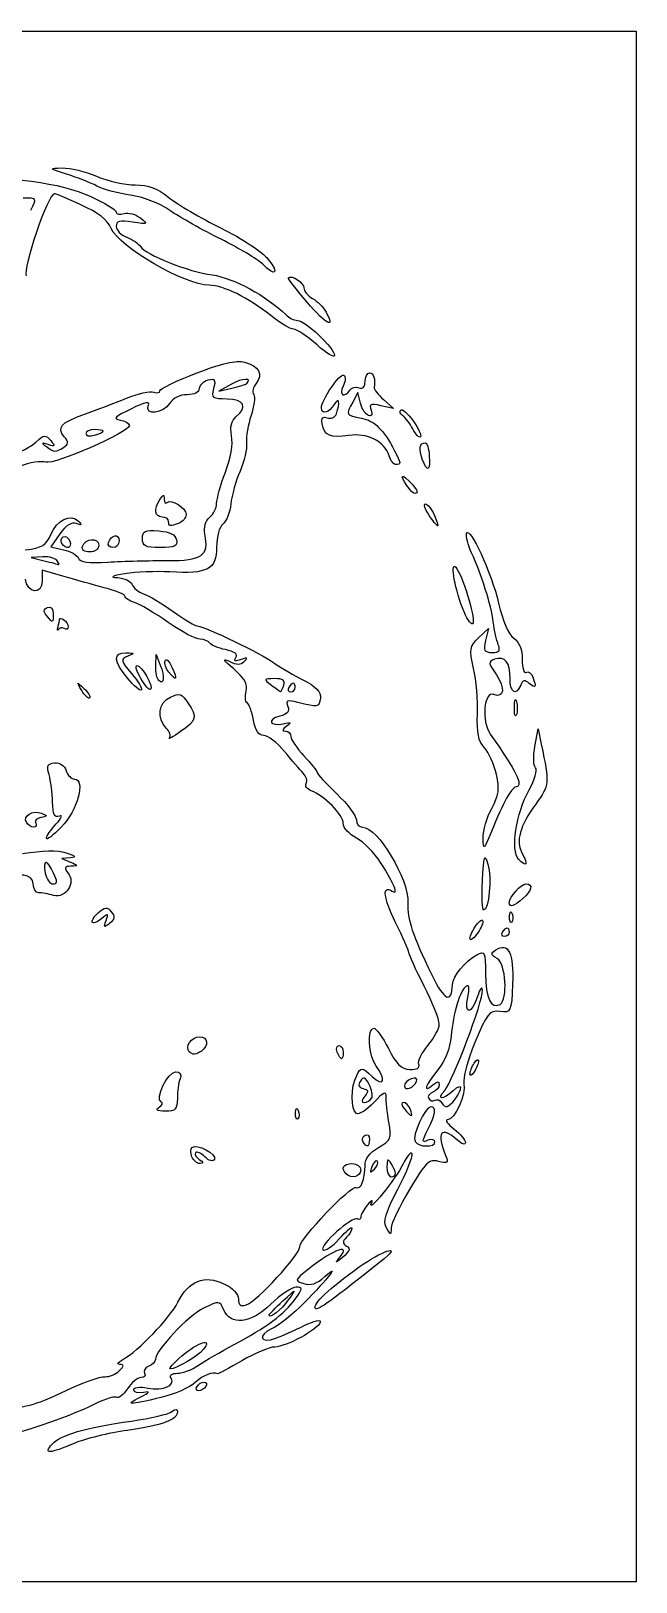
# Model space of a CAD drawing. Extents: x 59 to 440, y 155 to 814.
# Drawn here: x 318.3 to 440, y 502.4 to 814.2 of the extents above; entities that cross this region are included whole.
import ezdxf

# ---------------------------------------------------------------- set-up
doc = ezdxf.new("R2010")
doc.units = 0
doc.layers.add('Layer_1', color=7, linetype='CONTINUOUS')

msp = doc.modelspace()

# ---------------------------------------------------------------- linework, layer by layer
at = {"layer": 'Layer_1', "color": 7}
for points in [[(128.175231, 814.186699), (439.986254, 814.186699), (439.986254, 502.375676), (128.175231, 502.375676)], [(364.815156, 767.361504)], [(373.798318, 759.69464)], [(361.690469, 743.34263)], [(332.781222, 733.712162)], [(395.080923, 734.19234)], [(396.97268, 728.119403)], [(394.524822, 721.949995)], [(398.29612, 716.92094)], [(333.860797, 711.37669)], [(340.686028, 712.143451)], [(321.448365, 696.617385)], [(405.403058, 697.400345)], [(337.721131, 684.014536)], [(345.980381, 685.272053)], [(328.477833, 681.608855)], [(369.109531, 682.667739)], [(371.426854, 682.228587)], [(346.133622, 672.076896)], [(321.363184, 651.88408)], [(409.235272, 651.938987)], [(409.093937, 643.360615)], [(414.491981, 638.970914)], [(414.533339, 636.189588)], [(333.364706, 635.33355)], [(413.146602, 633.042312)], [(406.587203, 631.776549)], [(350.115165, 608.974824)], [(379.892353, 608.888786)], [(395.818469, 603.016571)], [(406.586183, 604.497257)], [(344.079043, 597.817032)], [(394.580523, 597.471596)], [(385.078195, 590.822739)], [(399.532791, 590.856647)], [(387.945128, 586.955021)], [(381.673814, 584.442507)], [(391.614548, 584.516412)], [(375.45154, 557.391572)], [(348.623972, 547.811433)], [(351.664894, 541.698973)]]:
    msp.add_lwpolyline(points, close=True, dxfattribs=at)
for points in [[(358.602463, 743.210753), (356.056469, 741.801351), (358.689572, 742.388122)], [(384.572013, 739.382961), (384.054803, 741.513645), (383.010746, 739.595186)], [(389.192032, 740.072908), (391.188954, 738.31714), (388.662491, 738.862118)], [(390.303354, 728.801546), (390.303128, 728.801546)], [(345.95589, 715.603184), (345.95589, 715.603329)], [(324.089036, 713.097125), (322.224151, 710.47813), (324.794466, 709.913599)], [(324.474633, 711.151379), (324.474803, 711.151379)], [(320.652624, 708.473991), (318.289096, 708.370072), (320.924013, 707.699614)], [(328.608822, 710.553487), (328.608822, 710.553319)], [(324.656986, 704.578011), (320.485011, 705.781664), (320.485011, 703.602247)], [(323.558816, 707.699614), (323.558957, 707.699594)], [(323.702759, 694.376391), (323.702929, 694.376425)], [(408.314098, 692.195448), (410.285764, 694.084895), (409.723257, 691.669525)], [(343.376617, 686.545849), (343.43246, 688.814827), (344.280161, 686.6943)], [(340.370617, 684.011401), (340.370617, 684.011135)], [(343.96149, 683.636454), (343.961376, 683.636454)], [(415.512964, 678.275314), (415.513587, 678.275314)], [(419.648202, 670.370522), (420.27565, 673.883751), (420.924699, 670.809671)], [(326.193931, 647.988406), (324.437329, 647.851295), (326.193931, 647.096454)], [(416.363811, 647.667626), (416.363981, 647.667626)], [(322.817471, 644.893223), (322.817584, 644.89354)], [(386.785786, 599.64927), (386.786069, 599.64927)], [(403.579899, 599.447509), (403.580013, 599.447784)], [(371.496047, 596.66563), (371.496189, 596.66563)], [(350.649468, 587.847217), (350.650517, 587.847217)], [(366.156992, 556.054157), (366.156992, 556.054299)], [(322.493499, 530.073808), (322.493499, 530.074091)]]:
    msp.add_lwpolyline(points, dxfattribs=at)
for points in [[(325.38926, 785.440264), (321.834983, 786.562586), (321.827641, 786.573709), (324.584022, 786.659752)], [(324.584022, 786.659752), (326.113937, 786.707544), (329.209852, 785.956096), (331.463735, 784.989961)], [(299.625335, 785.080091), (315.072992, 784.920076), (324.035433, 783.70943), (330.178847, 780.952436)], [(331.537436, 783.015596), (330.128731, 783.726222), (327.362088, 784.817342), (325.38926, 785.440264)], [(331.463735, 784.989961), (333.717676, 784.023826), (337.217528, 783.233328), (339.241238, 783.233328)], [(338.316746, 781.171461), (335.996816, 781.475204), (332.946113, 782.30497), (331.537436, 783.015596)], [(339.241238, 783.233328), (341.978173, 783.233328), (343.703169, 782.595468), (345.975335, 780.7432)], [(322.990469, 781.476834), (321.69223, 781.476834), (316.482321, 766.291765), (317.317124, 764.941054)], [(318.242806, 778.184053), (319.491156, 780.577152), (319.476954, 780.59946), (316.700334, 780.607029)], [(328.298428, 779.251442), (325.571102, 780.475411), (323.182517, 781.476834), (322.990469, 781.476834)], [(330.178847, 780.952436), (333.059528, 779.659654), (335.416479, 778.234051), (335.416479, 777.78438)], [(346.221553, 778.102858), (344.066995, 779.57354), (340.781811, 780.84883), (338.316746, 781.171461)], [(345.975335, 780.7432), (347.655373, 779.373632), (352.389487, 776.596127), (356.495613, 774.57094)], [(334.384526, 774.479353), (333.58972, 776.27499), (331.794794, 777.682366), (328.298428, 779.251442)], [(335.416479, 777.78438), (335.416479, 777.33474), (336.128882, 777.192925), (336.9996, 777.469348)], [(336.9996, 777.469348), (337.87029, 777.745528), (339.352469, 777.352504), (340.293288, 776.595796)], [(340.293288, 776.595796), (341.902772, 775.30102), (341.809257, 775.251261), (338.710139, 775.753149)], [(356.495613, 772.321116), (352.872567, 774.116983), (348.249232, 776.718785), (346.221553, 778.102858)], [(354.115559, 763.068104), (349.18903, 763.140132), (336.036813, 770.746567), (334.384526, 774.479353)], [(338.710139, 775.753149), (336.076157, 776.179718), (335.416479, 776.010421), (335.416479, 774.907549)], [(335.416479, 774.907549), (335.416479, 774.149119), (336.366198, 773.167482), (337.526929, 772.726141)], [(356.495613, 774.57094), (360.678529, 772.507877), (364.859575, 769.740792), (366.004233, 768.277979)], [(337.526929, 772.726141), (338.687688, 772.284835), (339.923991, 771.460013), (340.274324, 770.893226)], [(340.274324, 770.893226), (341.324674, 769.19366), (349.907556, 765.786124), (354.759052, 765.142554)], [(364.815156, 767.361504), (363.862432, 768.293413), (360.118602, 770.525212), (356.495613, 772.321116)], [(366.004233, 768.277979), (368.288362, 765.358988), (367.490806, 764.744301), (364.815156, 767.361504)], [(354.759052, 765.142554), (358.939531, 764.588015), (365.760369, 760.898449), (369.513723, 757.161425)], [(373.798318, 759.69464), (371.599852, 762.246369), (369.912728, 764.445767), (370.049131, 764.58217)], [(370.049131, 764.58217), (370.68806, 765.22106), (373.183483, 763.587221), (373.183483, 762.529995)], [(366.497688, 756.971512), (361.868797, 760.66204), (357.06977, 763.024949), (354.115559, 763.068104)], [(373.183483, 762.529995), (373.183483, 761.874043), (373.96491, 760.919193), (374.919959, 760.408055)], [(377.626082, 757.666998), (379.493348, 754.177966), (377.760161, 755.096003), (373.798318, 759.69464)], [(374.919959, 760.408055), (375.875036, 759.896938), (377.092772, 758.663442), (377.626082, 757.666998)], [(371.106283, 754.249209), (370.449496, 754.249209), (368.375613, 755.474241), (366.497688, 756.971512)], [(369.513723, 757.161425), (370.152057, 756.525855), (371.210854, 756.005839), (371.866564, 756.005839)], [(371.866564, 756.005839), (373.399483, 756.005839), (379.331972, 750.433034), (379.331972, 748.993025)], [(375.816217, 751.072918), (373.882535, 752.81989), (371.763071, 754.249209), (371.106283, 754.249209)], [(379.331972, 748.993025), (379.331972, 748.39002), (377.749899, 749.32598), (375.816217, 751.072918)], [(344.199487, 741.854679), (344.199487, 742.253462), (347.482148, 743.848818), (351.494277, 745.399933)], [(351.494277, 745.399933), (356.721902, 747.42097), (359.479814, 748.046781), (361.226636, 747.608363)], [(361.226636, 747.608363), (364.070438, 746.894616), (365.037676, 745.096124), (363.54498, 743.297499)], [(376.696715, 738.389341), (376.696715, 740.016575), (380.397118, 745.454032), (381.176646, 744.972259)], [(385.479921, 743.736971), (385.479921, 744.687935), (385.875156, 745.466015), (386.358236, 745.466015)], [(386.358236, 745.466015), (387.182268, 745.466015), (387.603439, 744.188601), (387.319861, 742.549462)], [(352.104208, 742.290497), (352.104208, 741.549529), (351.15857, 741.075457), (349.680586, 741.075457)], [(353.856671, 743.963797), (352.892835, 743.711825), (352.104208, 742.958765), (352.104208, 742.290497)], [(355.078913, 742.309617), (355.527694, 744.097609), (355.339984, 744.351659), (353.856671, 743.963797)], [(357.718025, 740.197159), (354.809367, 740.197159), (354.59229, 740.370781), (355.078913, 742.309617)], [(361.690469, 743.342536), (362.846835, 744.498884), (360.76938, 744.410152), (358.602463, 743.210753)], [(358.689572, 742.388122), (360.137792, 742.710787), (361.488189, 743.140378), (361.690469, 743.34263)], [(363.54498, 743.297499), (362.966287, 742.600227), (362.752526, 741.609428), (363.070006, 741.095753)], [(381.059858, 742.777781), (380.099197, 740.98281), (381.371244, 740.278987), (382.442825, 742.012648)], [(381.176646, 744.972259), (381.639175, 744.686442), (381.590306, 743.769136), (381.059858, 742.777781)], [(382.442825, 742.012648), (382.761836, 742.528681), (383.57555, 742.738677), (384.251272, 742.479384)], [(384.251272, 742.479384), (385.047524, 742.173982), (385.479921, 742.616495), (385.479921, 743.736971)], [(387.319861, 742.549462), (387.251263, 742.153034), (388.093776, 741.038613), (389.192032, 740.072908)], [(329.057717, 737.149487), (331.347317, 737.965247), (335.136472, 739.407246), (337.478032, 740.353929)], [(337.478032, 740.353929), (339.819647, 741.30061), (342.289899, 741.86242), (342.967493, 741.602395)], [(341.8704, 738.849203), (342.241795, 739.816999), (341.365153, 739.653642), (338.335597, 738.190463)], [(346.159871, 739.318859), (344.869483, 737.252609), (341.099348, 736.839816), (341.8704, 738.849203)], [(342.967493, 741.602395), (343.645087, 741.342487), (344.199487, 741.456014), (344.199487, 741.854679)], [(349.680586, 741.075457), (348.208101, 741.075457), (346.826324, 740.386043), (346.159871, 739.318859)], [(359.502746, 736.628227), (361.934929, 738.646773), (361.159654, 740.197159), (357.718025, 740.197159)], [(363.070006, 741.095753), (363.387373, 740.582079), (363.14966, 738.687385), (362.541515, 736.88531)], [(379.261304, 739.098275), (378.306369, 737.458724), (376.696715, 737.013767), (376.696715, 738.389341)], [(379.698123, 737.249357), (380.537632, 739.437106), (380.226274, 740.755018), (379.261304, 739.098275)], [(383.010746, 739.595186), (381.590702, 736.985849), (381.59555, 736.976718), (384.742913, 736.347257)], [(386.163468, 736.894227), (385.572643, 737.091065), (384.856469, 738.21111), (384.572013, 739.382961)], [(388.662491, 738.862118), (386.568539, 739.313782), (386.230337, 739.161213), (386.686913, 737.971603)], [(324.964148, 732.625143), (323.406737, 734.501744), (324.253729, 735.437872), (329.057717, 737.149487)], [(338.335597, 738.190463), (335.129981, 736.642267), (334.68942, 736.187417), (336.179083, 735.964106)], [(336.179083, 735.964106), (337.208797, 735.809732), (338.051254, 735.31237), (338.051254, 734.858847)], [(358.623184, 732.787053), (358.273899, 734.649015), (358.545232, 735.833449), (359.502746, 736.628227)], [(362.541515, 736.88531), (361.933398, 735.083232), (361.529802, 732.617467), (361.64469, 731.405849)], [(376.850409, 735.265134), (376.649717, 736.431341), (376.95274, 736.772598), (377.875616, 736.418495)], [(377.875616, 736.418495), (378.60789, 736.137326), (379.412135, 736.504129), (379.698123, 737.249357)], [(384.742913, 736.347257), (387.42205, 735.811407), (389.088539, 734.168872), (391.408498, 729.777277)], [(386.686913, 737.971603), (387.037417, 737.058149), (386.846787, 736.66637), (386.163468, 736.894227)], [(393.05897, 736.854758), (392.541449, 737.190768), (392.359918, 737.707595), (392.655515, 738.003206)], [(392.655515, 738.003206), (392.95097, 738.298981), (394.069691, 737.309443), (395.141244, 735.804604)], [(395.080923, 734.19234), (394.486413, 735.320639), (393.576548, 736.518713), (393.05897, 736.854758)], [(319.25537, 731.550609), (320.911512, 733.057075), (321.215528, 733.088809), (322.234101, 731.861323)], [(338.051254, 734.858847), (338.051254, 733.53924), (322.998151, 726.942801), (321.251669, 727.497108)], [(331.024592, 734.048901), (330.05846, 734.048901), (329.267962, 733.69065), (329.267962, 733.252793)], [(329.267962, 733.252793), (329.267962, 732.814974), (330.05846, 732.663434), (331.024592, 732.916089)], [(332.781222, 733.712162), (332.781222, 733.897406), (331.990724, 734.048901), (331.024592, 734.048901)], [(331.024592, 732.916089), (331.990724, 733.168712), (332.781222, 733.526994), (332.781222, 733.712162)], [(357.372822, 725.475243), (358.46657, 728.353698), (358.93783, 731.109728), (358.623184, 732.787053)], [(382.1724, 732.868418), (378.498728, 732.284467), (377.268661, 732.838541), (376.850409, 735.265134)], [(390.303128, 728.801546), (389.377899, 731.716586), (385.892787, 733.459805), (382.1724, 732.868418)], [(396.625691, 732.604742), (396.37029, 732.349454), (395.675461, 733.064077), (395.080923, 734.19234)], [(395.141244, 735.804604), (396.212769, 734.299761), (396.880753, 732.859821), (396.625691, 732.604742)], [(314.172198, 728.836404), (315.953518, 729.40648), (318.240964, 730.627892), (319.25537, 731.550609)], [(321.707197, 731.036602), (320.339622, 731.482855), (320.278847, 731.411152), (321.363383, 730.630979)], [(321.363383, 730.630979), (322.963965, 729.479611), (323.219792, 729.468522), (324.820148, 730.481281)], [(322.234101, 731.861323), (323.204372, 730.692193), (323.128148, 730.572919), (321.707197, 731.036602)], [(324.820148, 730.481281), (325.848898, 731.13222), (325.875402, 731.527087), (324.964148, 732.625143)], [(361.64469, 731.405849), (361.759493, 730.194197), (361.166088, 727.62516), (360.325871, 725.696838)], [(391.408498, 729.777277), (392.72315, 727.288739), (392.750192, 727.021511), (391.687427, 727.021511)], [(396.97268, 728.119403), (396.223087, 730.102762), (396.476447, 731.414568), (397.608435, 731.411314)], [(397.608435, 731.411314), (397.942243, 731.410452), (398.298246, 730.224624), (398.399556, 728.776383)], [(321.251669, 727.497108), (319.277622, 728.123649), (312.898252, 725.993762), (308.791616, 723.337055)], [(391.687427, 727.021511), (391.236888, 727.021511), (390.61406, 727.822531), (390.303354, 728.801546)], [(398.399556, 728.776383), (398.617824, 725.652709), (398.010671, 725.373034), (396.97268, 728.119403)], [(355.617439, 719.215841), (355.617439, 720.117643), (356.40737, 722.934388), (357.372822, 725.475243)], [(360.325871, 725.696838), (359.485682, 723.768517), (358.65051, 720.807435), (358.469943, 719.116699)], [(394.52485, 721.949995), (392.532661, 724.522354), (392.409921, 725.565504), (394.312819, 723.75224)], [(394.312819, 723.75224), (395.439392, 722.678749), (396.142951, 721.582285), (395.876353, 721.315655)], [(344.19926, 719.994855), (344.900296, 721.079634), (345.053055, 721.09258), (345.06411, 720.067876)], [(395.876353, 721.315655), (395.609896, 721.049085), (395.001524, 721.335498), (394.524822, 721.949995)], [(322.246261, 712.980774), (323.430832, 715.840608), (326.274406, 717.197295), (327.819515, 715.639771)], [(344.638403, 716.481626), (343.139726, 716.481626), (342.943483, 718.051697), (344.19926, 719.994855)], [(345.06411, 720.067876), (345.06978, 719.383541), (345.326882, 719.073193), (345.632202, 719.378263)], [(345.632202, 719.378263), (346.470406, 720.216462), (349.469121, 718.345003), (349.469121, 716.983671)], [(354.22937, 716.42416), (354.992769, 717.057771), (355.617439, 718.314041), (355.617439, 719.215841)], [(358.469943, 719.116699), (358.289376, 717.42596), (357.573713, 715.603799), (356.879594, 715.067487)], [(398.29612, 716.92094), (397.504772, 718.128609), (397.19829, 719.116719), (397.614926, 719.116719)], [(397.614926, 719.116719), (398.031591, 719.116719), (398.82274, 718.128609), (399.372973, 716.92094)], [(327.391455, 715.169152), (326.420192, 715.538724), (325.349065, 714.866737), (324.089036, 713.097125)], [(327.819515, 715.639771), (328.582148, 714.870986), (328.477493, 714.755928), (327.391455, 715.169152)], [(345.95589, 715.603329), (345.95589, 716.086395), (345.362995, 716.481626), (344.638403, 716.481626)], [(348.079805, 715.257944), (346.205509, 714.538755), (345.95589, 714.579318), (345.95589, 715.603184)], [(349.469121, 716.983671), (349.469121, 716.327751), (348.84394, 715.551165), (348.079805, 715.257944)], [(353.269389, 713.032294), (353.001515, 714.434426), (353.360381, 715.703043), (354.22937, 716.42416)], [(356.879594, 715.067487), (356.140517, 714.496416), (355.617524, 712.576627), (355.617524, 710.434621)], [(400.054139, 714.725158), (399.878674, 714.725158), (399.087411, 715.71327), (398.29612, 716.92094)], [(399.372973, 716.92094), (399.923235, 715.71327), (400.229745, 714.725158), (400.054139, 714.725158)], [(405.890192, 713.15708), (406.473165, 714.906009), (410.93949, 705.22158), (412.345077, 699.160893)], [(317.101521, 709.870346), (320.549811, 710.330771), (321.348614, 710.813741), (322.246261, 712.980774)], [(324.474803, 711.151379), (324.197008, 711.601053), (324.329669, 712.191643), (324.769918, 712.463783)], [(326.07411, 711.646166), (326.620176, 710.223185), (325.300564, 709.814976), (324.474633, 711.151379)], [(324.769918, 712.463783), (325.210224, 712.735994), (325.797137, 712.367858), (326.07411, 711.646166)], [(328.608822, 710.553319), (329.162202, 712.215244), (331.902907, 712.451531), (331.902907, 710.837478)], [(334.757424, 710.333708), (334.073055, 710.333708), (333.6696, 710.803032), (333.860797, 711.37669)], [(333.860797, 711.37679), (334.391641, 712.969268), (336.001691, 713.194004), (336.001691, 711.675556)], [(336.001691, 711.675556), (336.001691, 710.937541), (335.441764, 710.333708), (334.757424, 710.333708)], [(340.686028, 712.143451), (340.686028, 713.69689), (341.15125, 713.914489), (343.972346, 713.680492)], [(344.263663, 710.333807), (341.236602, 710.333807), (340.686028, 710.612311), (340.686028, 712.143451)], [(343.972346, 713.680492), (346.269118, 713.489947), (347.346425, 712.945035), (347.550009, 711.870846)], [(347.550009, 711.870846), (347.788687, 710.61086), (347.196359, 710.333807), (344.263663, 710.333807)], [(345.704258, 707.728175), (352.679244, 707.691325), (354.099997, 708.687573), (353.269389, 713.032294)], [(406.902898, 709.275308), (406.164841, 710.867089), (405.709143, 712.61386), (405.890192, 713.15708)], [(323.558957, 707.699594), (323.260526, 708.182663), (321.952535, 708.53112), (320.652624, 708.473991)], [(324.794466, 709.913599), (326.208104, 709.603217), (327.560287, 708.839578), (327.799247, 708.216854)], [(327.799247, 708.216854), (328.110605, 707.405644), (329.812243, 707.180607), (333.801213, 707.423105)], [(330.073115, 709.455594), (328.999805, 709.455594), (328.394409, 709.909552), (328.608822, 710.553487)], [(331.902907, 710.837478), (331.902907, 710.022716), (331.151924, 709.455594), (330.073115, 709.455594)], [(355.617524, 710.434621), (355.617524, 705.95466), (353.795471, 704.985701), (346.209222, 705.431358)], [(411.280583, 695.383192), (410.832935, 698.834942), (408.900699, 704.966737), (406.902898, 709.275308)], [(320.924013, 707.699614), (322.373225, 707.33084), (323.681131, 706.982383), (323.830375, 706.92522)], [(323.830375, 706.92522), (323.979761, 706.86813), (323.855887, 707.216678), (323.558816, 707.699614)], [(333.801213, 707.423105), (336.863339, 707.609341), (342.219713, 707.746765), (345.704258, 707.728175)], [(337.172995, 705.067631), (334.475858, 704.615632), (333.996463, 704.370382), (335.663546, 704.29536)], [(346.209222, 705.431358), (343.413128, 705.595683), (339.346857, 705.431957), (337.172995, 705.067631)], [(405.403058, 697.400345), (403.619017, 701.603388), (402.48737, 707.605716), (403.709839, 706.381217)], [(403.709839, 706.381217), (404.964595, 705.124451), (407.654476, 696.480352), (407.195887, 695.178836)], [(320.485011, 703.602247), (320.485011, 700.770864), (317.537121, 701.12317), (317.126665, 704.003587)], [(333.000935, 702.271222), (330.706375, 702.877944), (326.951603, 703.916016), (324.656986, 704.578011)], [(337.17291, 700.540747), (337.17291, 700.885789), (335.295553, 701.664531), (333.000935, 702.271222)], [(335.663546, 704.29536), (337.007169, 704.234954), (338.328198, 703.607604), (338.599191, 702.901395)], [(338.599191, 702.901395), (338.870183, 702.195182), (339.910639, 701.357516), (340.911326, 701.039897)], [(321.59177, 698.274196), (322.290935, 698.54241), (322.74343, 698.065055), (322.74343, 697.059323)], [(339.069713, 699.311237), (338.026479, 699.642533), (337.17291, 700.195677), (337.17291, 700.540747)], [(345.876633, 695.300797), (343.176038, 697.175439), (340.112948, 698.980107), (339.069713, 699.311237)], [(340.911326, 701.039897), (341.912041, 700.72221), (344.590583, 699.126282), (346.863713, 697.493239)], [(412.345077, 699.160893), (413.193912, 695.500739), (414.346535, 692.839086), (415.403178, 692.09898)], [(321.448337, 696.617385), (320.680091, 697.543021), (320.71422, 697.937488), (321.59177, 698.274196)], [(322.74343, 697.059323), (322.74343, 695.078884), (322.729257, 695.074037), (321.448365, 696.617385)], [(323.702929, 694.376425), (323.865354, 695.019762), (323.998044, 695.73477), (323.998044, 695.965314)], [(323.998044, 695.965314), (323.998044, 696.195686), (324.393307, 696.140269), (324.876359, 695.841497)], [(324.876359, 695.841497), (325.359439, 695.543066), (325.754674, 694.903445), (325.754674, 694.420379)], [(346.863713, 697.493239), (349.136816, 695.860163), (351.41125, 694.524025), (351.918028, 694.524025)], [(407.195887, 695.178836), (406.983855, 694.57716), (406.177087, 695.576823), (405.403058, 697.400345)], [(412.28606, 690.791224), (411.950948, 691.636595), (411.498454, 693.702978), (411.280583, 695.383192)], [(323.777877, 693.870883), (323.574066, 693.505559), (323.540617, 693.733119), (323.702759, 694.376391)], [(324.951392, 694.038523), (324.509556, 694.311386), (323.981461, 694.236042), (323.777877, 693.870883)], [(325.754674, 694.420379), (325.754674, 693.93731), (325.3932, 693.765454), (324.951392, 694.038523)], [(352.271934, 691.891237), (351.455074, 691.891869), (348.577172, 693.426155), (345.876633, 695.300797)], [(351.918028, 694.524025), (353.137323, 694.524025), (365.08235, 688.784241), (366.916422, 687.317077)], [(337.721216, 684.014536), (334.876054, 687.395809), (334.756715, 689.274703), (337.392255, 689.192376)], [(337.392255, 689.192376), (339.137915, 689.137923), (339.178535, 689.055945), (337.740009, 688.490082)], [(354.229852, 691.125208), (353.969915, 691.5459), (353.088794, 691.890608), (352.271934, 691.891237)], [(357.413981, 689.818082), (355.922702, 690.116182), (354.489846, 690.704549), (354.229852, 691.125208)], [(359.483953, 688.237889), (359.905635, 688.920199), (359.196463, 689.461557), (357.413981, 689.818082)], [(407.32492, 686.047255), (406.415424, 689.989708), (406.488869, 690.446353), (408.314098, 692.195448)], [(409.723257, 691.669525), (409.24491, 689.615589), (409.440076, 689.254186), (411.028072, 689.254186)], [(411.028072, 689.254186), (412.453077, 689.254186), (412.751027, 689.618279), (412.28606, 690.791224)], [(415.403178, 692.09898), (416.529836, 691.309845), (417.099005, 689.878735), (417.099005, 687.835057)], [(337.740009, 688.490082), (336.226252, 687.894647), (336.280309, 687.648929), (338.508028, 685.001483)], [(340.370617, 684.011135), (339.523313, 685.445735), (339.180888, 686.619312), (339.6096, 686.619312)], [(339.6096, 686.619312), (340.53942, 686.619312), (342.918595, 682.410923), (342.324595, 681.816949)], [(343.961376, 683.636454), (343.609115, 683.988695), (343.345975, 685.297911), (343.376617, 686.545849)], [(344.280161, 686.6943), (345.193739, 684.409156), (345.004498, 682.593503), (343.96149, 683.636454)], [(345.980381, 685.272053), (345.392476, 685.98042), (345.062608, 687.013347), (345.247313, 687.567453)], [(345.247313, 687.567453), (345.431849, 688.121561), (346.053742, 687.540807), (346.629005, 686.279517)], [(346.629005, 686.279517), (347.801301, 683.706495), (347.573424, 683.352527), (345.980381, 685.272053)], [(359.047729, 685.928058), (356.96778, 687.708592), (356.68732, 688.179078), (358.127065, 687.472603)], [(358.127065, 687.472603), (359.689408, 686.705973), (360.443877, 686.704944), (361.201153, 687.469201)], [(360.523644, 687.840466), (359.342617, 687.390528), (359.033329, 687.508838), (359.483953, 688.237889)], [(361.201153, 687.469201), (361.956784, 688.23095), (361.78937, 688.32267), (360.523644, 687.840466)], [(366.916422, 687.317077), (367.706551, 686.684993), (370.245005, 685.18281), (372.557395, 683.978825)], [(408.092088, 676.833412), (408.210576, 679.558737), (407.865317, 683.704979), (407.32492, 686.047255)], [(411.542419, 687.873662), (410.221843, 687.366893), (410.254753, 687.07364), (411.890258, 684.776778)], [(414.657638, 684.025155), (414.747496, 687.189628), (413.565506, 688.650018), (411.542419, 687.873662)], [(417.099005, 687.835057), (417.099005, 686.143225), (417.452797, 684.977613), (417.885279, 685.244908)], [(328.477833, 681.608855), (327.366879, 683.458835), (327.385559, 683.477558), (328.897956, 682.028952)], [(340.465323, 681.714286), (340.223528, 681.472604), (338.988898, 682.507868), (337.721131, 684.014536)], [(338.508028, 685.001483), (339.826082, 683.435066), (340.706863, 681.955821), (340.465323, 681.714286)], [(342.324595, 681.816949), (342.097257, 681.589553), (341.217893, 682.577036), (340.370617, 684.011401)], [(361.545534, 681.48106), (361.912791, 682.885514), (361.274542, 684.021781), (359.047729, 685.928058)], [(367.279058, 683.98522), (365.0364, 683.98522), (365.011143, 683.933771), (366.647868, 682.695689)], [(369.109531, 682.667739), (369.480841, 683.6353), (368.994728, 683.98522), (367.279058, 683.98522)], [(371.039556, 683.106888), (370.826391, 683.106888), (370.407969, 682.711656), (370.109395, 682.228587)], [(371.426854, 682.228587), (371.426854, 682.711656), (371.252523, 683.106888), (371.039556, 683.106888)], [(372.557395, 683.978825), (375.73458, 682.324637), (376.695099, 681.360491), (376.488964, 680.032553)], [(411.890258, 684.776778), (413.730539, 682.192338), (413.453679, 679.996757), (411.387506, 680.789642)], [(416.79, 682.689249), (415.907518, 680.389597), (414.577928, 681.222552), (414.657638, 684.025155)], [(418.51902, 683.020877), (417.58217, 683.798394), (417.186482, 683.722508), (416.79, 682.689249)], [(417.885279, 685.244908), (418.317732, 685.51213), (418.91057, 685.107797), (419.202737, 684.346592)], [(419.202737, 684.346592), (420.01302, 682.234997), (419.849065, 681.917046), (418.51902, 683.020877)], [(330.060756, 680.092696), (329.829732, 679.861644), (329.117386, 680.543895), (328.477833, 681.608855)], [(328.897956, 682.028952), (329.768561, 681.195101), (330.291836, 680.323774), (330.060756, 680.092696)], [(345.474907, 674.050995), (343.474951, 676.050953), (343.902217, 679.175391), (346.326746, 680.280086)], [(346.326746, 680.280086), (348.170088, 681.119977), (348.639307, 680.966977), (349.839978, 679.134495)], [(361.748494, 679.164279), (361.365534, 679.400972), (361.27423, 680.44352), (361.545534, 681.48106)], [(366.647868, 682.695689), (367.585597, 681.986424), (368.409317, 681.393577), (368.478397, 681.378208)], [(368.478397, 681.378208), (368.547562, 681.361483), (368.831509, 681.943136), (369.109531, 682.667739)], [(371.925043, 679.217326), (369.790384, 679.753077), (369.470466, 679.624277), (369.934243, 678.415677)], [(370.109395, 682.228587), (369.810964, 681.745521), (369.985238, 681.350289), (370.496693, 681.350289)], [(370.496693, 681.350289), (371.00829, 681.350289), (371.426854, 681.745521), (371.426854, 682.228587)], [(376.488964, 680.032553), (376.204479, 678.200533), (376.071165, 678.1767), (371.925043, 679.217326)], [(411.387506, 680.789642), (409.371052, 681.563441), (408.825808, 675.4266), (410.677824, 672.801894)], [(415.513587, 678.275314), (415.530595, 679.724515), (415.728454, 680.211037), (415.95103, 679.356473)], [(349.839978, 679.134495), (351.769805, 676.189247), (351.618066, 675.591687), (348.371235, 673.349598)], [(363.02332, 675.650186), (362.705301, 677.346267), (362.131455, 678.927626), (361.748494, 679.164279)], [(369.934243, 678.415677), (370.330328, 677.383415), (369.875565, 676.822303), (368.328104, 676.433911)], [(409.493027, 670.089385), (408.256299, 671.458221), (407.927282, 673.041935), (408.092088, 676.833412)], [(415.917865, 676.721543), (415.677203, 676.126902), (415.495049, 676.826113), (415.512964, 678.275314)], [(415.95103, 679.356473), (416.173833, 678.50191), (416.159093, 677.31618), (415.917865, 676.721543)], [(346.133622, 672.076896), (346.472901, 672.461042), (346.176425, 673.349366), (345.474907, 674.050995)], [(365.104006, 672.56638), (364.081748, 672.56638), (363.417024, 673.55157), (363.02332, 675.650186)], [(368.328104, 676.433911), (365.645537, 675.760629), (366.294898, 674.325102), (369.012614, 674.920672)], [(369.670507, 674.412508), (368.775751, 673.773386), (368.70531, 673.467154), (369.451106, 673.458024)], [(369.012614, 674.920672), (370.599761, 675.2685), (370.729049, 675.168647), (369.670507, 674.412508)], [(348.371235, 673.349598), (346.801238, 672.265483), (345.794315, 671.692754), (346.133622, 672.076896)], [(369.236183, 669.370005), (367.789663, 671.128033), (365.930192, 672.56638), (365.104006, 672.56638)], [(369.451106, 673.458024), (370.054942, 673.451504), (370.550835, 672.950523), (370.553074, 672.346689)], [(370.553074, 672.346689), (370.55571, 671.742853), (371.740989, 669.98569), (373.188019, 668.441914)], [(410.677824, 672.801894), (416.044545, 665.196066), (417.334961, 662.5778), (415.89292, 662.220479)], [(420.924699, 670.809671), (422.611569, 662.819998), (422.590139, 662.584272), (419.829987, 658.77988)], [(373.020066, 664.985183), (372.385417, 665.638812), (370.682646, 667.611981), (369.236183, 669.370005)], [(373.188019, 668.441914), (374.634964, 666.898135), (375.818854, 665.409328), (375.818854, 665.133469)], [(411.912, 664.727936), (411.470504, 666.692804), (410.381972, 669.105456), (409.493027, 670.089385)], [(419.771792, 666.067691), (419.358813, 666.501962), (419.30331, 668.438218), (419.648202, 670.370522)], [(321.896466, 664.690657), (321.379654, 666.521382), (321.580772, 666.939053), (323.031515, 667.048334)], [(322.602605, 659.163694), (322.559802, 660.979845), (322.241953, 663.466986), (321.896466, 664.690657)], [(323.031515, 667.048334), (324.08022, 667.127336), (325.013131, 666.492732), (325.333871, 665.482181)], [(325.333871, 665.482181), (325.630318, 664.54778), (326.395871, 663.783245), (327.034828, 663.783245)], [(373.623137, 662.905522), (373.926217, 663.395692), (373.656302, 664.331553), (373.020066, 664.985183)], [(375.818854, 665.133469), (375.818854, 664.857601), (377.597424, 662.927729), (379.771228, 660.844848)], [(410.954428, 657.871175), (412.398992, 660.566356), (412.570715, 661.796133), (411.912, 664.727936)], [(418.47531, 661.611098), (419.626743, 663.673499), (420.194069, 665.62363), (419.771792, 666.067691)], [(327.034828, 663.783245), (329.344214, 663.783245), (327.581745, 657.414465), (324.365244, 654.136461)], [(374.665011, 661.452568), (373.789049, 661.761621), (373.32017, 662.415316), (373.623137, 662.905522)], [(381.088432, 654.85842), (381.088432, 656.57143), (377.206951, 660.556077), (374.665011, 661.452568)], [(415.89292, 662.220479), (414.826554, 661.956233), (413.450901, 659.485494), (410.894844, 653.243457)], [(416.363981, 647.667626), (414.726435, 649.443645), (415.859329, 656.92542), (418.47531, 661.611098)], [(323.977465, 656.357936), (322.983043, 655.977345), (322.662472, 656.631479), (322.602605, 659.163694)], [(379.771228, 660.844848), (381.94509, 658.761968), (383.72366, 656.397184), (383.72366, 655.589758)], [(419.829987, 658.77988), (416.550104, 654.259088), (415.75286, 651.366822), (417.095291, 648.858501)], [(317.35012, 655.098347), (316.555058, 656.384757), (318.629169, 657.622137), (320.405244, 656.921038)], [(318.831789, 654.121823), (318.348737, 654.121823), (317.681915, 654.561269), (317.350006, 655.098347)], [(319.208372, 654.933662), (319.484183, 654.487143), (319.314954, 654.121823), (318.831789, 654.121823)], [(320.254441, 656.057512), (319.40314, 655.885874), (318.932419, 655.380181), (319.208372, 654.933662)], [(320.405244, 656.921038), (321.624652, 656.439664), (321.605461, 656.329819), (320.254441, 656.057512)], [(323.318721, 654.772728), (324.439824, 655.966091), (324.720907, 656.642492), (323.977465, 656.357936)], [(383.728139, 651.923629), (382.276318, 652.67439), (381.088432, 653.995057), (381.088432, 654.85842)], [(383.72366, 655.589758), (383.72366, 654.782366), (384.281376, 654.121735), (384.963052, 654.121735)], [(409.235272, 651.938987), (409.212595, 653.39536), (409.986312, 656.064848), (410.954428, 657.871175)], [(321.363184, 651.88408), (321.363184, 652.327977), (322.243172, 653.627866), (323.318721, 654.772728)], [(324.365244, 654.136461), (322.71412, 652.453758), (321.363184, 651.440217), (321.363184, 651.88408)], [(388.612063, 647.00352), (387.377745, 648.958796), (385.180016, 651.172867), (383.728139, 651.923629)], [(384.963052, 654.121735), (388.047005, 654.121735), (394.28195, 643.743079), (394.100334, 638.911868)], [(410.894844, 653.243457), (409.368387, 649.515781), (409.274022, 649.441587), (409.235272, 651.938987)], [(316.532523, 648.814864), (320.620904, 649.480212), (323.563436, 649.532361), (325.315616, 648.970543)], [(325.315616, 648.970543), (327.273761, 648.342641), (327.499342, 648.090352), (326.193931, 647.988406)], [(409.093937, 643.360615), (409.385735, 648.468845), (409.539742, 648.925756), (410.203871, 646.656146)], [(417.095291, 648.858501), (418.338283, 646.535877), (417.966038, 645.929853), (416.363811, 647.667626)], [(322.817584, 644.89354), (321.509367, 647.714103), (320.609622, 647.71782), (321.148233, 644.90006)], [(326.305899, 646.279863), (324.977896, 646.230059), (324.862838, 645.975456), (325.708157, 644.956807)], [(326.193931, 647.096454), (327.828501, 646.394026), (327.836296, 646.337293), (326.305899, 646.279863)], [(390.959802, 641.256633), (392.272583, 640.445289), (391.393162, 642.598016), (388.612063, 647.00352)], [(410.203871, 646.656146), (410.99383, 643.956318), (410.380753, 637.435332), (409.336583, 637.432013)], [(318.728268, 642.70489), (318.728268, 644.81612), (315.561373, 645.111499), (313.000696, 643.239079)], [(319.826154, 640.936276), (319.222318, 640.942795), (318.728268, 641.738755), (318.728268, 642.70489)], [(321.148233, 644.90006), (321.378973, 643.69239), (322.0776, 642.704278), (322.7004, 642.704278)], [(322.7004, 642.704278), (323.593455, 642.704278), (323.618202, 643.167031), (322.817471, 644.893223)], [(325.708157, 644.956807), (327.342302, 642.98772), (325.289424, 639.75327), (322.825011, 640.414335)], [(391.629883, 634.934957), (389.125446, 639.982704), (388.852356, 642.559076), (390.959802, 641.256633)], [(409.336583, 637.432013), (409.01658, 637.431151), (408.907531, 640.098879), (409.093937, 643.360615)], [(414.491981, 638.970914), (414.542438, 640.161454), (416.832605, 642.703734), (417.854551, 642.703734)], [(417.854551, 642.703734), (419.336476, 642.703734), (419.070841, 641.414169), (417.249411, 639.765791)], [(322.825011, 640.414335), (321.77948, 640.694852), (320.429991, 640.929668), (319.826154, 640.936276)], [(417.249411, 639.765791), (415.533175, 638.212618), (414.446542, 637.899381), (414.491981, 638.970914)], [(332.485285, 635.77175), (330.397682, 634.073145), (329.761757, 635.057073), (331.771606, 636.875949)], [(331.771606, 636.875949), (333.157805, 638.130424), (333.562706, 638.169761), (334.422737, 637.133533)], [(333.364706, 635.333496), (333.91885, 636.809491), (333.820772, 636.858354), (332.485285, 635.77175)], [(334.422737, 637.133533), (335.205213, 636.190702), (335.128819, 635.65399), (334.089411, 634.791359)], [(394.100334, 638.911868), (393.971641, 635.485448), (394.938482, 632.568385), (398.895335, 624.44649)], [(414.99462, 635.036825), (414.702822, 634.745032), (414.495184, 635.263569), (414.533339, 636.189588)], [(414.533424, 636.189588), (414.57566, 637.212787), (414.783723, 637.420893), (415.064069, 636.720259)], [(415.064069, 636.720259), (415.31777, 636.086217), (415.286589, 635.328683), (414.99462, 635.036825)], [(334.089411, 634.791359), (332.940161, 633.837606), (332.833153, 633.917676), (333.364706, 635.33355)], [(394.279512, 628.919714), (394.268173, 629.309137), (393.078161, 632.016003), (391.629883, 634.934957)], [(406.587203, 631.776549), (406.570195, 632.288066), (407.139562, 633.473793), (407.848819, 634.41148)], [(407.848819, 634.41148), (408.558047, 635.349197), (409.150885, 635.69789), (409.166277, 635.186407)], [(409.166277, 635.186407), (409.183285, 634.674889), (408.613918, 633.489163), (407.90469, 632.551476)], [(413.533928, 632.164011), (413.022331, 632.164011), (412.848028, 632.559243), (413.146602, 633.042312)], [(413.146602, 633.042312), (413.445033, 633.525378), (413.863739, 633.920644), (414.076734, 633.920644)], [(414.464088, 633.042312), (414.464088, 632.559243), (414.045496, 632.164011), (413.533928, 632.164011)], [(414.076734, 633.920644), (414.289899, 633.920644), (414.464088, 633.525378), (414.464088, 633.042312)], [(407.90469, 632.551476), (407.195433, 631.613755), (406.602567, 631.265066), (406.587203, 631.776549)], [(411.800258, 629.462733), (414.298885, 631.10029), (415.434699, 628.775079), (415.160362, 622.583929)], [(397.3536, 622.177379), (395.67189, 625.496278), (394.288554, 628.530324), (394.279512, 628.919714)], [(403.062265, 622.502566), (403.115839, 624.148954), (405.63051, 627.213342), (407.944942, 628.451983)], [(407.944942, 628.451983), (409.594479, 629.334797), (409.696554, 629.112716), (409.696554, 624.641085)], [(412.04914, 627.712707), (410.729868, 628.490256), (410.694576, 628.738197), (411.800258, 629.462733)], [(412.631376, 618.502884), (414.257329, 619.507792), (413.804041, 626.678456), (412.04914, 627.712707)], [(398.895335, 624.44649), (401.437757, 619.22795), (402.9336, 618.530105), (403.062265, 622.502566)], [(409.696554, 624.641085), (409.696554, 619.858474), (410.866243, 617.411996), (412.631376, 618.502884)], [(400.411247, 614.559566), (400.411247, 615.430463), (399.03531, 618.858513), (397.3536, 622.177379)], [(401.495216, 601.204272), (403.153852, 603.083894), (409.228951, 619.181354), (409.104567, 621.367075)], [(405.838857, 622.161663), (404.602554, 621.397559), (403.187329, 616.722568), (402.790904, 612.093158)], [(406.144261, 619.978099), (406.540261, 621.781104), (406.435408, 622.530337), (405.838857, 622.161663)], [(409.104567, 621.367075), (409.055244, 622.233524), (408.602806, 621.657873), (408.099175, 620.08797)], [(415.160362, 622.583929), (414.908362, 616.901278), (414.860939, 616.798568), (412.590983, 617.062575)], [(408.099175, 620.08797), (406.924186, 616.425157), (405.344381, 616.336523), (406.144261, 619.978099)], [(398.126494, 610.260786), (399.383093, 611.754208), (400.411247, 613.688638), (400.411247, 614.559566)], [(412.590983, 617.062575), (410.474438, 617.308566), (410.049298, 616.781747), (407.581427, 610.853635)], [(350.115165, 608.974761), (349.132082, 609.957828), (350.529647, 611.962931), (352.198035, 611.962931)], [(352.198035, 611.962931), (353.90435, 611.962931), (354.10972, 610.272791), (352.543181, 609.121885)], [(387.64783, 606.202279), (386.204088, 608.11105), (385.884709, 613.719609), (387.21977, 613.719609)], [(387.21977, 613.719609), (387.693581, 613.719609), (389.018721, 611.874975), (390.164513, 609.620403)], [(402.790904, 612.093158), (402.580573, 609.635727), (401.626517, 607.221482), (400.119817, 605.333197)], [(352.543181, 609.121885), (351.464769, 608.329565), (350.800583, 608.28933), (350.115165, 608.974824)], [(379.892353, 608.888786), (379.614274, 609.613387), (379.769613, 610.206267), (380.237528, 610.206267)], [(380.743115, 607.571337), (380.553194, 607.571337), (380.170403, 608.164186), (379.892353, 608.888786)], [(380.237528, 610.206267), (380.705443, 610.206267), (381.08829, 609.613387), (381.08829, 608.888786)], [(381.08829, 608.888786), (381.08829, 608.164186), (380.932951, 607.571337), (380.743115, 607.571337)], [(390.164513, 609.620403), (391.777965, 606.445639), (392.749058, 605.49929), (394.47051, 605.423934)], [(396.267449, 606.436047), (396.033307, 607.046255), (396.869868, 608.767367), (398.126494, 610.260786)], [(407.581427, 610.853635), (406.071411, 607.226377), (405.09326, 603.577939), (405.358724, 602.562841)], [(344.437625, 598.901479), (343.104746, 599.419434), (345.785244, 604.936406), (347.369839, 604.936406)], [(347.369839, 604.936406), (348.293707, 604.936406), (348.595228, 604.458119), (348.245603, 603.547089)], [(383.798494, 604.198429), (384.746627, 605.97013), (384.763436, 605.968968), (386.872526, 603.987644)], [(386.872526, 603.987644), (389.277184, 601.728591), (389.832265, 603.314164), (387.64783, 606.202279)], [(394.47051, 605.423934), (395.926186, 605.360183), (396.546265, 605.70942), (396.267449, 606.436047)], [(400.119817, 605.333197), (397.544825, 602.106049), (397.031839, 600.590985), (399.093534, 602.302005)], [(406.586183, 604.497257), (406.586183, 604.980326), (406.969285, 605.968404), (407.437597, 606.693005)], [(407.437597, 604.936406), (406.969285, 604.211805), (406.586183, 604.014157), (406.586183, 604.497257)], [(407.437597, 606.693005), (407.905852, 607.417608), (408.288983, 607.615257), (408.288983, 607.132188)], [(408.288983, 607.132188), (408.288983, 606.649088), (407.905852, 605.661009), (407.437597, 604.936406)], [(348.245603, 603.547089), (347.952501, 602.782985), (347.712491, 601.004409), (347.712491, 599.594709)], [(383.747754, 596.577461), (382.560775, 597.311059), (382.591587, 601.943258), (383.798494, 604.198429)], [(384.53023, 603.079741), (384.017924, 602.260466), (384.20725, 601.767505), (385.110425, 601.570222)], [(386.30435, 602.402842), (385.497269, 603.910936), (385.136192, 604.0487), (384.53023, 603.079741)], [(386.786069, 599.64927), (387.07852, 600.122347), (386.861754, 601.361453), (386.30435, 602.402842)], [(394.77549, 603.526428), (394.010504, 603.232974), (393.384643, 602.606832), (393.384643, 602.135184)], [(393.384643, 602.135184), (393.384643, 600.98076), (395.380828, 601.703637), (395.818469, 603.016571)], [(395.818469, 603.016571), (396.032202, 603.65838), (395.630816, 603.854702), (394.77549, 603.526428)], [(399.093534, 602.302005), (400.042743, 603.089779), (400.410992, 603.112153), (400.410992, 602.381999)], [(400.410992, 602.381999), (400.410992, 601.824606), (399.820394, 601.141929), (399.09858, 600.864942)], [(405.358724, 602.562841), (405.896598, 600.505951), (403.505461, 595.274961), (402.027307, 595.274961)], [(403.580013, 599.447784), (405.299452, 601.712912), (405.050542, 602.798851), (403.196457, 601.120962)], [(344.079043, 597.817032), (344.737559, 598.234238), (344.898935, 598.722253), (344.437625, 598.901479)], [(347.712491, 599.594709), (347.712491, 597.380871), (347.383191, 597.033442), (345.297146, 597.045059)], [(387.209197, 598.758868), (385.801824, 597.252268), (384.244186, 596.270631), (383.747754, 596.577461)], [(385.418835, 600.03318), (384.740674, 599.216063), (384.706885, 598.789097), (385.320189, 598.789097)], [(385.110425, 601.570222), (386.163128, 601.340162), (386.22943, 601.009807), (385.418835, 600.03318)], [(385.320189, 598.789097), (385.833855, 598.789097), (386.493392, 599.176193), (386.785786, 599.64927)], [(389.711282, 599.923616), (389.755502, 601.150207), (389.202605, 600.892838), (387.209197, 598.758868)], [(390.273874, 594.835869), (389.933235, 596.768139), (389.680072, 599.057632), (389.711282, 599.923616)], [(393.183099, 598.789043), (392.669036, 598.789043), (392.754387, 598.230952), (393.384643, 597.471596)], [(394.580551, 597.471596), (394.302472, 598.196197), (393.673635, 598.789043), (393.183099, 598.789043)], [(399.09858, 600.864942), (398.376737, 600.588082), (398.008828, 600.00105), (398.280983, 599.560705)], [(398.280983, 599.560705), (398.553109, 599.120393), (399.116381, 598.970648), (399.532706, 599.227917)], [(399.532706, 599.227917), (399.949002, 599.48519), (400.537871, 599.293964), (400.84132, 598.803109)], [(403.196457, 601.120962), (401.063499, 599.190647), (399.773991, 599.253885), (401.495216, 601.204272)], [(400.84132, 598.803109), (401.621613, 597.540498), (402.243335, 597.686794), (403.579899, 599.447509)], [(345.297146, 597.045059), (343.599477, 597.05498), (343.237521, 597.284076), (344.079043, 597.817032)], [(371.957386, 595.512867), (371.665587, 595.221075), (371.457921, 595.739582), (371.496047, 596.66563)], [(371.496189, 596.66563), (371.538425, 597.688829), (371.746488, 597.896935), (372.026835, 597.196301)], [(372.026835, 597.196301), (372.280535, 596.562256), (372.249354, 595.804725), (371.957386, 595.512867)], [(393.384643, 597.471596), (393.986013, 596.746993), (394.614879, 596.154112), (394.782066, 596.154112)], [(394.782066, 596.154112), (394.94931, 596.154112), (394.858885, 596.746993), (394.580523, 597.471596)], [(398.695691, 597.910677), (397.509392, 597.910677), (394.866709, 592.039006), (395.55309, 590.928335)], [(398.12658, 593.347493), (399.726794, 596.441957), (399.909969, 597.910677), (398.695691, 597.910677)], [(385.465493, 592.19204), (385.956482, 592.495452), (386.358151, 592.127637), (386.358151, 591.374424)], [(388.186668, 589.735902), (390.709843, 591.215083), (390.851291, 591.560753), (390.273874, 594.835869)], [(398.12658, 591.167747), (396.837156, 590.672959), (396.837156, 590.854042), (398.12658, 593.347493)], [(404.075367, 591.186447), (400.759172, 594.187529), (399.756699, 592.812584), (401.740611, 587.984295)], [(402.027307, 595.274961), (401.491474, 595.274961), (402.094488, 594.455786), (403.367329, 593.454594)], [(403.367329, 593.454594), (404.640142, 592.453403), (405.681534, 591.206431), (405.681534, 590.683527)], [(350.650517, 587.847217), (350.364387, 588.592667), (350.375272, 589.447363), (350.673194, 589.746526)], [(350.673194, 589.746526), (351.527868, 590.601189), (355.779326, 588.344859), (355.170472, 587.359735)], [(385.078195, 590.822739), (384.8004, 591.272444), (384.974731, 591.888628), (385.465493, 592.19204)], [(386.358151, 591.374424), (386.358151, 589.831639), (385.831077, 589.604479), (385.078195, 590.822739)], [(385.480063, 586.074952), (385.480063, 587.463109), (386.375329, 588.674064), (388.186668, 589.735902)], [(395.55309, 590.928335), (396.26966, 589.768934), (399.532791, 589.710144), (399.532791, 590.856647)], [(399.532791, 590.856698), (399.532791, 591.324596), (398.899984, 591.464616), (398.12658, 591.167747)], [(405.681534, 590.683527), (405.681534, 590.160657), (404.958756, 590.387088), (404.075367, 591.186447)], [(352.29498, 586.505339), (351.675978, 586.498819), (350.935512, 587.101802), (350.649468, 587.847217)], [(351.365017, 588.681731), (351.074239, 588.390936), (351.417742, 587.785275), (352.128302, 587.335901)], [(353.25978, 587.844431), (352.508457, 588.595754), (351.655824, 588.972529), (351.365017, 588.681731)], [(352.128302, 587.335901), (353.045934, 586.75557), (353.094208, 586.514897), (352.29498, 586.505339)], [(355.170472, 587.359735), (354.836438, 586.819239), (354.097559, 587.006663), (353.25978, 587.844431)], [(381.673814, 584.442507), (380.560309, 585.555999), (381.095093, 586.491894), (382.84492, 586.491894)], [(382.84492, 586.491894), (383.820803, 586.491894), (384.601521, 585.90635), (384.601521, 585.17441)], [(393.125924, 586.419435), (391.663729, 583.449324), (385.673613, 576.04483), (386.789074, 578.58628)], [(387.945128, 586.955021), (387.674702, 587.22556), (387.1836, 586.737916), (386.853761, 585.87177)], [(387.345458, 585.380106), (387.945694, 585.975872), (388.215553, 586.684607), (387.945128, 586.955021)], [(390.749698, 586.492637), (390.061219, 587.557993), (389.895704, 587.431916), (389.884819, 585.833893)], [(391.614548, 584.516412), (391.608879, 584.878714), (391.217953, 585.768033), (390.749698, 586.492637)], [(392.056809, 581.31718), (393.812702, 584.71014), (395.10411, 587.921717), (394.92669, 588.454016)], [(394.92669, 588.454016), (394.749524, 588.986345), (393.938901, 588.070769), (393.125924, 586.419435)], [(400.253017, 586.939122), (398.348192, 587.417176), (397.714706, 586.803682), (394.432923, 581.301581)], [(401.740611, 587.984295), (402.289257, 586.649021), (402.057638, 586.486193), (400.253017, 586.939122)], [(384.601521, 585.17441), (384.601521, 583.837277), (382.743524, 583.372766), (381.673814, 584.442507)], [(383.715666, 581.665995), (384.593357, 581.123574), (385.480063, 583.339272), (385.480063, 586.074952)], [(386.853761, 585.87177), (386.377115, 584.620016), (386.478, 584.519134), (387.345458, 585.380106)], [(389.884819, 585.833893), (389.87915, 584.746991), (390.266646, 583.857706), (390.749698, 583.857706)], [(390.749698, 583.857706), (391.232778, 583.857706), (391.621946, 584.154145), (391.614548, 584.516412)], [(372.322006, 569.725435), (372.341849, 571.408571), (382.717984, 582.282609), (383.715666, 581.665995)], [(389.780617, 573.573555), (389.062318, 574.807946), (389.554129, 576.480957), (392.056809, 581.31718)], [(394.432923, 581.301581), (392.407483, 577.905866), (390.738274, 574.423807), (390.723562, 573.563633)], [(385.984715, 578.198849), (385.224293, 577.261128), (384.602088, 576.150922), (384.602088, 575.731658)], [(386.789074, 578.58628), (387.107093, 579.310914), (386.74542, 579.136535), (385.984715, 578.198849)], [(383.943402, 575.374136), (382.929562, 575.997026), (376.202976, 570.004787), (377.010057, 569.197695)], [(380.283137, 571.354702), (381.692438, 572.931975), (382.845515, 573.900038), (382.845515, 573.505968)], [(384.602088, 575.731658), (384.602088, 575.312426), (384.305669, 575.151525), (383.943402, 575.374136)], [(379.990063, 567.147643), (383.043203, 570.624491), (379.494312, 569.500475), (374.128243, 565.291091)], [(377.010057, 569.197695), (377.400954, 568.806778), (378.873865, 569.777428), (380.283137, 571.354702)], [(381.754942, 571.69891), (380.886406, 570.830372), (380.890658, 570.468535), (381.774784, 569.921533)], [(382.845515, 573.505968), (382.845515, 573.111865), (382.354724, 572.298695), (381.754942, 571.69891)], [(390.723562, 573.563633), (390.69805, 572.070509), (390.655531, 572.070974), (389.780617, 573.573555)], [(361.546101, 558.083282), (363.753014, 558.830582), (372.302277, 568.067066), (372.322006, 569.725435)], [(380.889156, 567.566045), (379.790816, 566.648308), (379.386227, 566.460023), (379.990063, 567.147643)], [(381.774784, 569.921533), (382.602756, 569.409817), (382.376948, 568.809266), (380.889156, 567.566045)], [(384.280044, 565.701055), (388.813436, 568.94387), (392.97206, 570.32479), (389.306069, 567.369981)], [(374.128243, 565.291091), (371.259326, 563.04057), (371.231036, 562.957149), (373.132346, 562.353678)], [(377.403279, 563.791697), (380.665417, 566.69442), (378.137565, 563.492599), (373.183172, 558.44638)], [(375.45154, 557.391572), (374.911682, 558.265124), (378.163502, 561.325825), (384.280044, 565.701055)], [(389.306069, 567.369981), (378.840756, 558.935016), (375.835408, 556.770472), (375.45154, 557.391572)], [(347.821087, 558.640967), (350.057225, 562.968859), (353.140838, 564.197675), (357.07748, 562.329604)], [(357.07748, 562.329604), (358.901093, 561.464252), (360.009043, 560.300601), (360.009043, 559.250646)], [(371.601638, 561.644172), (370.780696, 561.664015), (368.481232, 560.118949), (366.491707, 558.207836)], [(368.93469, 558.881274), (371.707994, 561.456882), (371.709723, 561.457182), (370.032605, 559.082761)], [(371.413701, 559.245563), (372.944976, 561.396064), (372.961672, 561.609184), (371.601638, 561.644172)], [(373.132346, 562.353678), (374.544907, 561.905368), (375.732907, 562.305546), (377.403279, 563.791697)], [(336.733824, 547.107534), (339.922205, 548.858069), (346.071657, 555.254986), (347.821087, 558.640967)], [(357.009931, 557.138154), (356.222523, 558.930169), (356.145676, 558.935348), (352.985301, 557.408296)], [(366.491707, 558.207836), (362.394028, 554.271619), (358.464246, 553.82828), (357.009931, 557.138154)], [(359.130217, 550.100693), (365.391213, 553.382192), (369.322838, 556.309219), (371.413701, 559.245563)], [(360.009043, 559.250646), (360.009043, 558.030472), (360.43492, 557.707011), (361.546101, 558.083282)], [(370.032605, 559.082761), (368.63314, 557.101644), (366.156992, 555.16663), (366.156992, 556.054157)], [(366.156992, 556.054299), (366.156992, 556.190362), (367.406957, 557.462438), (368.93469, 558.881274)], [(373.183172, 558.44638), (371.009367, 556.232315), (368.121572, 553.927748), (366.765874, 553.325131)], [(352.985301, 557.408296), (349.900923, 555.918066), (343.320548, 548.921934), (343.320548, 547.132876)], [(373.226683, 553.914425), (375.388526, 554.958907), (376.671458, 555.230381), (376.464132, 554.599502)], [(366.765874, 553.325131), (363.726425, 551.974139), (364.390186, 550.186157), (367.493216, 551.365909)], [(376.464132, 554.599502), (375.972435, 553.103291), (369.586658, 549.6336), (367.293232, 549.616507)], [(367.493216, 551.365909), (368.677134, 551.81605), (371.257228, 552.962863), (373.226683, 553.914425)], [(352.934306, 549.106696), (351.779981, 547.715849), (347.484331, 545.212205), (346.252252, 545.212205)], [(348.623972, 547.811433), (351.961115, 550.66388), (354.979389, 551.570854), (352.934306, 549.106696)], [(351.968145, 545.950602), (353.250369, 546.840652), (356.473304, 548.708202), (359.130217, 550.100693)], [(367.293232, 549.616507), (366.227575, 549.610838), (363.263272, 548.368299), (360.705883, 546.860466)], [(336.137811, 546.116343), (335.499506, 546.130517), (335.767691, 546.577087), (336.733824, 547.107534)], [(336.02726, 544.818557), (337.027578, 545.818847), (337.051077, 546.095339), (336.137811, 546.116343)], [(341.947389, 545.749852), (341.192183, 545.460066), (340.820277, 544.824879), (341.12092, 544.338397)], [(343.320548, 547.132876), (343.320548, 546.662013), (342.702652, 546.039666), (341.947389, 545.749852)], [(346.252252, 545.212205), (345.884202, 545.212205), (346.951502, 546.381865), (348.623972, 547.811433)], [(347.744324, 544.332331), (348.785178, 544.332331), (350.685893, 545.060551), (351.968145, 545.950602)], [(360.705883, 546.860466), (358.148494, 545.352548), (355.957313, 544.166844), (355.836529, 544.225521)], [(325.366951, 540.871455), (328.72028, 542.45452), (332.204655, 543.704202), (333.110013, 543.648557)], [(333.110013, 543.648557), (334.015398, 543.592715), (335.328151, 544.119449), (336.02726, 544.818557)], [(340.399304, 543.453902), (339.701754, 543.453902), (338.475373, 542.453187), (337.673962, 541.230123)], [(341.12092, 544.338397), (341.421676, 543.851943), (341.098243, 543.453902), (340.399304, 543.453902)], [(341.783603, 541.370523), (344.936948, 540.793446), (347.393764, 541.837531), (346.455383, 543.355852)], [(346.455383, 543.355852), (346.083931, 543.95691), (346.57954, 544.332331), (347.744324, 544.332331)], [(355.836529, 544.225521), (354.801997, 544.728132), (352.983317, 544.024828), (351.326665, 542.481364)], [(351.664894, 541.698973), (351.963326, 542.182025), (352.602935, 542.57726), (353.086016, 542.57726)], [(353.086016, 542.57726), (353.569068, 542.57726), (353.720069, 542.182025), (353.421524, 541.698973)], [(311.416157, 536.874236), (318.314353, 537.745011), (319.408072, 538.058409), (325.366951, 540.871455)], [(335.410129, 539.504986), (334.966365, 539.779096), (332.513461, 538.93097), (329.959247, 537.619946)], [(337.673962, 541.230123), (336.87258, 540.007058), (335.853836, 539.230762), (335.410129, 539.504986)], [(344.354145, 539.438598), (337.984016, 537.915657), (336.957534, 537.943691), (340.246545, 539.55085)], [(338.929058, 540.999099), (338.929058, 541.529121), (340.090866, 541.680321), (341.783603, 541.370523)], [(340.90526, 540.471742), (339.818343, 540.270198), (338.929058, 540.507458), (338.929058, 540.999099)], [(340.246545, 539.55085), (342.215802, 540.513014), (342.382224, 540.745682), (340.90526, 540.471742)], [(351.326665, 542.481364), (350.234022, 541.463443), (347.096409, 540.094195), (344.354145, 539.438598)], [(352.000375, 540.82063), (351.517294, 540.82063), (351.366321, 541.215893), (351.664894, 541.698973)], [(353.421524, 541.698973), (353.123093, 541.215893), (352.483427, 540.82063), (352.000375, 540.82063)], [(329.959247, 537.619946), (324.738737, 534.940441), (306.431518, 529.263468), (306.431518, 530.324135)], [(347.712491, 536.567414), (347.712491, 534.966973), (344.633528, 533.836743), (337.614009, 532.860435)], [(338.490227, 534.726255), (342.354813, 535.274731), (346.010769, 536.128243), (346.614576, 536.622973)], [(346.614576, 536.622973), (347.371285, 537.242939), (347.712491, 537.225704), (347.712491, 536.567414)], [(322.493499, 530.074091), (324.199162, 531.958876), (329.163704, 533.402646), (338.490227, 534.726255)], [(326.945735, 530.226595), (322.014416, 528.112772), (320.677143, 528.066935), (322.493499, 530.073808)], [(337.614009, 532.860435), (333.930841, 532.348157), (329.130142, 531.162907), (326.945735, 530.226595)]]:
    msp.add_open_spline(points, degree=3, dxfattribs=at)

doc.saveas('drawing.dxf')
